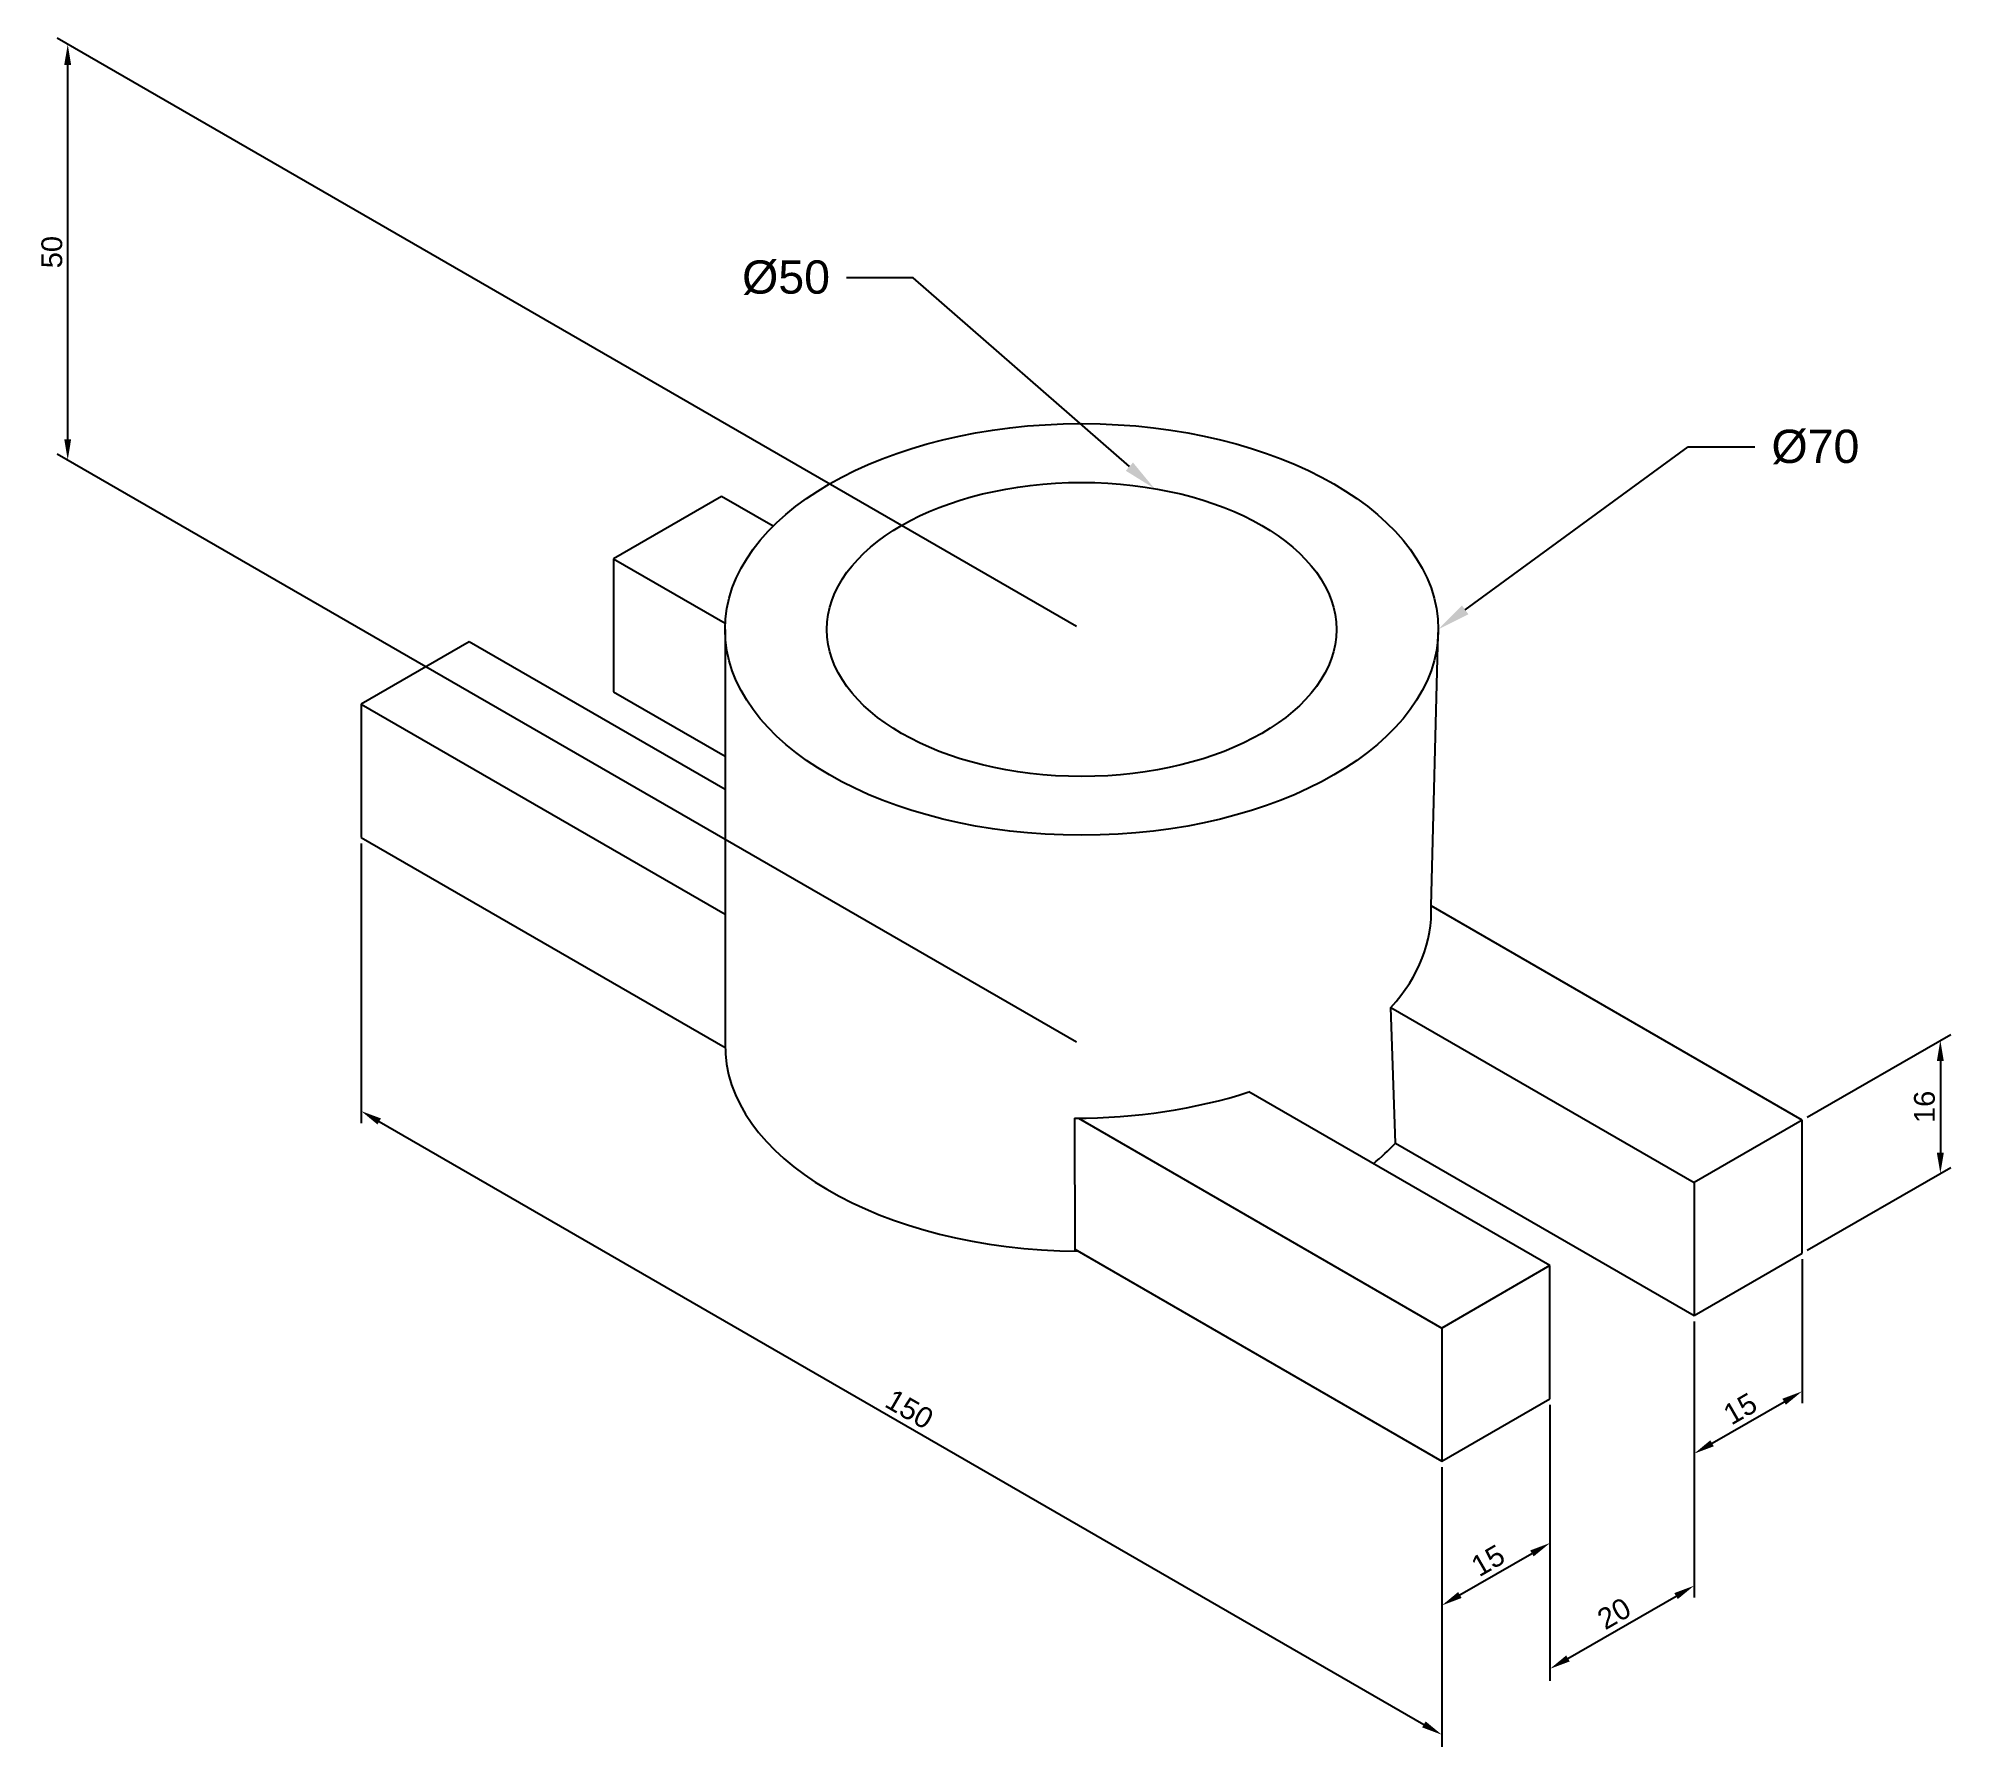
# Model space of a CAD drawing. Header units: millimetres. Extents: x 1463 to 1693, y 453 to 659.
import ezdxf
from ezdxf import colors
from ezdxf.entities.mleader import LeaderData, LeaderLine
from ezdxf.math import Vec2, Vec3

# ---------------------------------------------------------------- set-up
doc = ezdxf.new("R2010")
doc.units = ezdxf.units.MM
doc.styles.get("Standard").update_dxf_attribs({"font": 'arial.ttf'})
doc.dimstyles.new('ISO-25', dxfattribs={"dimtxt": 2.5, "dimasz": 2.5, "dimexe": 1.25, "dimexo": 0.625, "dimtad": 1, "dimtxsty": 'Standard', "dimcen": 2.5, "dimadec": 0, "dimazin": 0, "dimtfac": 1, "dimtmove": 0, "dimatfit": 3, "dimfxl": 1, "dimarcsym": 0})

# ---------------------------------------------------------------- blocks, each defined once
blk = doc.blocks.new('*D8')
at = {"color": 0, "lineweight": -2, "transparency": 16777216}
for p, q in [((1501.97, 561.74), (1501.97, 528.11)), ((1504.14, 528.3), (1629.71, 455.8)), ((1631.88, 486.74), (1631.88, 453.11))]:
    blk.add_line(p, q, dxfattribs=at)
at = {"color": 0, "transparency": 16777216}
for points in [[(1504.35, 528.66), (1503.93, 527.94), (1501.97, 529.55)], [(1629.92, 456.16), (1629.5, 455.44), (1631.88, 454.55)]]:
    blk.add_solid(points, dxfattribs=at)
at = {"layer": 'Defpoints', "color": 0, "transparency": 16777216}
for p in [(1501.97, 562.46), (1631.88, 487.46), (1631.88, 454.55)]:
    blk.add_point(p, dxfattribs=at)
at = {"color": 0, "transparency": 16777216, "insert": (1567.88, 493.7), "char_height": 2.5, "attachment_point": 5, "rotation": 330}
blk.add_mtext('150', dxfattribs=at)
blk = doc.blocks.new('*D9')
at = {"color": 0, "lineweight": -2, "transparency": 16777216}
for p, q in [((1644.87, 494.24), (1644.87, 476.16)), ((1631.88, 486.74), (1631.88, 468.66)), ((1634.04, 471.36), (1642.7, 476.36))]:
    blk.add_line(p, q, dxfattribs=at)
at = {"color": 0, "transparency": 16777216}
for points in [[(1642.49, 476.72), (1642.91, 476), (1644.87, 477.61)], [(1633.83, 471.72), (1634.25, 471), (1631.88, 470.11)]]:
    blk.add_solid(points, dxfattribs=at)
at = {"layer": 'Defpoints', "color": 0, "transparency": 16777216}
for p in [(1644.87, 494.96), (1631.88, 487.46), (1644.87, 477.61)]:
    blk.add_point(p, dxfattribs=at)
at = {"color": 0, "transparency": 16777216, "insert": (1637.42, 475.5), "char_height": 2.5, "attachment_point": 5, "rotation": 30}
blk.add_mtext('15', dxfattribs=at)
blk = doc.blocks.new('*D10')
at = {"color": 0, "lineweight": -2, "transparency": 16777216}
for p, q in [((1662.19, 504.24), (1662.19, 471.04)), ((1644.87, 494.24), (1644.87, 461.04)), ((1647.03, 463.73), (1660.02, 471.23))]:
    blk.add_line(p, q, dxfattribs=at)
at = {"color": 0, "transparency": 16777216}
for points in [[(1659.81, 471.59), (1660.23, 470.87), (1662.19, 472.48)], [(1646.82, 464.09), (1647.24, 463.37), (1644.87, 462.48)]]:
    blk.add_solid(points, dxfattribs=at)
at = {"layer": 'Defpoints', "color": 0, "transparency": 16777216}
for p in [(1662.19, 504.96), (1644.87, 494.96), (1662.19, 472.48)]:
    blk.add_point(p, dxfattribs=at)
at = {"color": 0, "transparency": 16777216, "insert": (1652.58, 469.13), "char_height": 2.5, "attachment_point": 5, "rotation": 30}
blk.add_mtext('20', dxfattribs=at)
blk = doc.blocks.new('*D11')
at = {"color": 0, "lineweight": -2, "transparency": 16777216}
for p, q in [((1675.18, 511.74), (1675.18, 494.41)), ((1662.19, 504.24), (1662.19, 486.91)), ((1664.35, 489.6), (1673.01, 494.6))]:
    blk.add_line(p, q, dxfattribs=at)
at = {"color": 0, "transparency": 16777216}
for points in [[(1672.8, 494.96), (1673.22, 494.24), (1675.18, 495.85)], [(1664.14, 489.96), (1664.56, 489.24), (1662.19, 488.35)]]:
    blk.add_solid(points, dxfattribs=at)
at = {"layer": 'Defpoints', "color": 0, "transparency": 16777216}
for p in [(1675.18, 512.46), (1662.19, 504.96), (1675.18, 495.85)]:
    blk.add_point(p, dxfattribs=at)
at = {"color": 0, "transparency": 16777216, "insert": (1667.73, 493.75), "char_height": 2.5, "attachment_point": 5, "rotation": 30}
blk.add_mtext('15', dxfattribs=at)
blk = doc.blocks.new('*D12')
at = {"color": 0, "lineweight": -2, "transparency": 16777216}
for p, q in [((1675.8, 528.82), (1693.04, 538.77)), ((1691.79, 535.55), (1691.79, 524.55)), ((1675.8, 512.82), (1693.04, 522.77))]:
    blk.add_line(p, q, dxfattribs=at)
at = {"color": 0, "transparency": 16777216}
for points in [[(1691.37, 535.55), (1692.21, 535.55), (1691.79, 538.05)], [(1691.37, 524.55), (1692.21, 524.55), (1691.79, 522.05)]]:
    blk.add_solid(points, dxfattribs=at)
at = {"layer": 'Defpoints', "color": 0, "transparency": 16777216}
for p in [(1675.18, 528.46), (1691.79, 522.05), (1675.18, 512.46)]:
    blk.add_point(p, dxfattribs=at)
at = {"color": 0, "transparency": 16777216, "insert": (1689.89, 530.05), "char_height": 2.5, "attachment_point": 5, "rotation": 90}
blk.add_mtext('16', dxfattribs=at)
blk = doc.blocks.new('*D13')
at = {"color": 0, "lineweight": -2, "transparency": 16777216}
for p, q in [((1587.95, 587.82), (1465.45, 658.55)), ((1466.7, 610.33), (1466.7, 655.33)), ((1587.95, 537.82), (1465.45, 608.55))]:
    blk.add_line(p, q, dxfattribs=at)
at = {"color": 0, "transparency": 16777216}
for points in [[(1466.28, 655.33), (1467.11, 655.33), (1466.7, 657.83)], [(1466.28, 610.33), (1467.11, 610.33), (1466.7, 607.83)]]:
    blk.add_solid(points, dxfattribs=at)
at = {"layer": 'Defpoints', "color": 0, "transparency": 16777216}
for p in [(1466.7, 657.83), (1588.58, 587.46), (1588.58, 537.46)]:
    blk.add_point(p, dxfattribs=at)
at = {"color": 0, "transparency": 16777216, "insert": (1464.8, 632.83), "char_height": 2.5, "attachment_point": 5, "rotation": 90}
blk.add_mtext('50', dxfattribs=at)

msp = doc.modelspace()

# ---------------------------------------------------------------- linework, layer by layer
for p, q in [((1545.274, 603.46), (1532.283, 595.96)), ((1551.489, 599.871), (1545.274, 603.46)), ((1532.283, 595.96), (1532.283, 579.96)), ((1532.283, 595.96), (1545.728, 588.198)), ((1545.709, 587.46), (1545.711, 537.207)), ((1630.575, 554.211), (1631.436, 587.085)), ((1631.441, 587.46), (1631.441, 587.426)), ((1514.963, 585.96), (1501.973, 578.46)), ((1545.71, 568.208), (1514.963, 585.96)), ((1532.283, 579.96), (1545.71, 572.208)), ((1501.973, 578.46), (1501.973, 562.46)), ((1501.973, 578.46), (1545.711, 553.208)), ((1501.973, 562.46), (1545.711, 537.207)), ((1675.178, 528.46), (1630.575, 554.211)), ((1625.744, 542.001), (1662.187, 520.96)), ((1626.283, 525.689), (1625.744, 542.001)), ((1644.867, 510.96), (1608.687, 531.848)), ((1587.73, 528.689), (1587.737, 512.716)), ((1588.176, 528.69), (1631.876, 503.46)), ((1675.178, 528.46), (1662.187, 520.96)), ((1675.178, 512.46), (1675.178, 528.46)), ((1626.283, 525.689), (1662.187, 504.96)), ((1662.187, 520.96), (1662.187, 504.96)), ((1587.737, 512.944), (1631.876, 487.46)), ((1644.867, 510.96), (1631.876, 503.46)), ((1644.867, 494.96), (1644.867, 510.96)), ((1662.187, 504.96), (1675.178, 512.46)), ((1631.876, 503.46), (1631.876, 487.46)), ((1631.876, 487.46), (1644.867, 494.96))]:
    msp.add_line(p, q)
for major_axis in [(-42.866, 0), (-30.619, 0)]:
    msp.add_ellipse((1588.575, 587.46), major_axis=major_axis, ratio=0.5773503)
for centre, start_param, end_param in [((1587.73, 553.438), 8.9443884, 9.456054), ((1588.575, 537.46), 6.2730318, 7.8437768), ((1587.73, 553.438), 7.8539816, 8.3648159), ((1588.575, 537.46), 8.8116593, 8.9291315)]:
    msp.add_ellipse(centre, major_axis=(-42.866, 0), ratio=0.5773503, start_param=start_param, end_param=end_param)

# ---------------------------------------------------------------- dimensions: what is measured, and where the dimension line sits
for base, p1, p2, picture, middle in [((1466.698, 657.826), (1588.575, 537.46), (1588.575, 587.46), '*D13', (1464.797, 632.826)), ((1691.791, 522.052), (1675.178, 528.46), (1675.178, 512.46), '*D12', (1689.89, 530.052))]:
    dim = msp.add_linear_dim(base=base, p1=p1, p2=p2, angle=90, dimstyle='ISO-25')
    dim.commit()
    dim.dimension.update_dxf_attribs({"geometry": picture, "text_midpoint": middle})
for p1, p2, distance, picture, middle in [((1501.973, 562.46), (1631.876, 487.46), -28.497, '*D8', (1567.875, 493.701)), ((1662.187, 504.96), (1675.178, 512.46), -14.382, '*D11', (1667.732, 493.75)), ((1644.867, 494.96), (1662.187, 504.96), -28.129, '*D10', (1652.576, 469.126)), ((1631.876, 487.46), (1644.867, 494.96), -15.029, '*D9', (1637.421, 475.503))]:
    dim = msp.add_aligned_dim(p1=p1, p2=p2, distance=distance, dimstyle='ISO-25')
    dim.commit()
    dim.dimension.update_dxf_attribs({"geometry": picture, "text_midpoint": middle})

# ---------------------------------------------------------------- leaders
ml = msp.add_multileader_mtext('Standard')
ml.set_content('Ø50', color=256)
ml.set_leader_properties()
ml.build(insert=Vec2(0, 0))
ctx = ml.context
ctx.base_point, ctx.plane_origin = Vec3(1546.257, 629.754), Vec3(1597.323, 604.401)
ctx.text_align_type = 2
notes = []
notes.append((ctx, [(0, (1, 1, 0), (1568.326, 629.754), (-1, 0), 8, [(0, [(1597.323, 604.401)], 0, [])])]))
ctx.mtext.insert, ctx.mtext.alignment, ctx.mtext.flow_direction = Vec3(1558.326, 631.835), 3, 5
ml = msp.add_multileader_mtext('Standard')
ml.set_content('Ø70', color=256)
ml.set_leader_properties()
ml.build(insert=Vec2(0, 0))
ctx = ml.context
ctx.base_point, ctx.plane_origin = Vec3(1669.498, 609.4), Vec3(1631.441, 587.46)
notes.append((ctx, [(0, (1, 1, 0), (1661.498, 609.4), (1, 0), 8, [(0, [(1631.441, 587.46)], 0, [])])]))
ctx.mtext.insert, ctx.mtext.flow_direction = Vec3(1671.498, 611.48), 5
for ctx, leaders in notes:
    for number, flags, end, landing, length, lines in leaders:
        leader = LeaderData()
        leader.index, (leader.has_last_leader_line, leader.has_dogleg_vector, leader.attachment_direction) = number, flags
        leader.last_leader_point, leader.dogleg_vector, leader.dogleg_length = Vec3(end), Vec3(landing), length
        for number, points, colour, breaks in lines:
            line = LeaderLine()
            line.index, line.vertices, line.color, line.breaks = number, Vec3.list(points), colors.encode_raw_color(colour), breaks
            leader.lines.append(line)
        ctx.leaders.append(leader)

doc.saveas('drawing.dxf')
